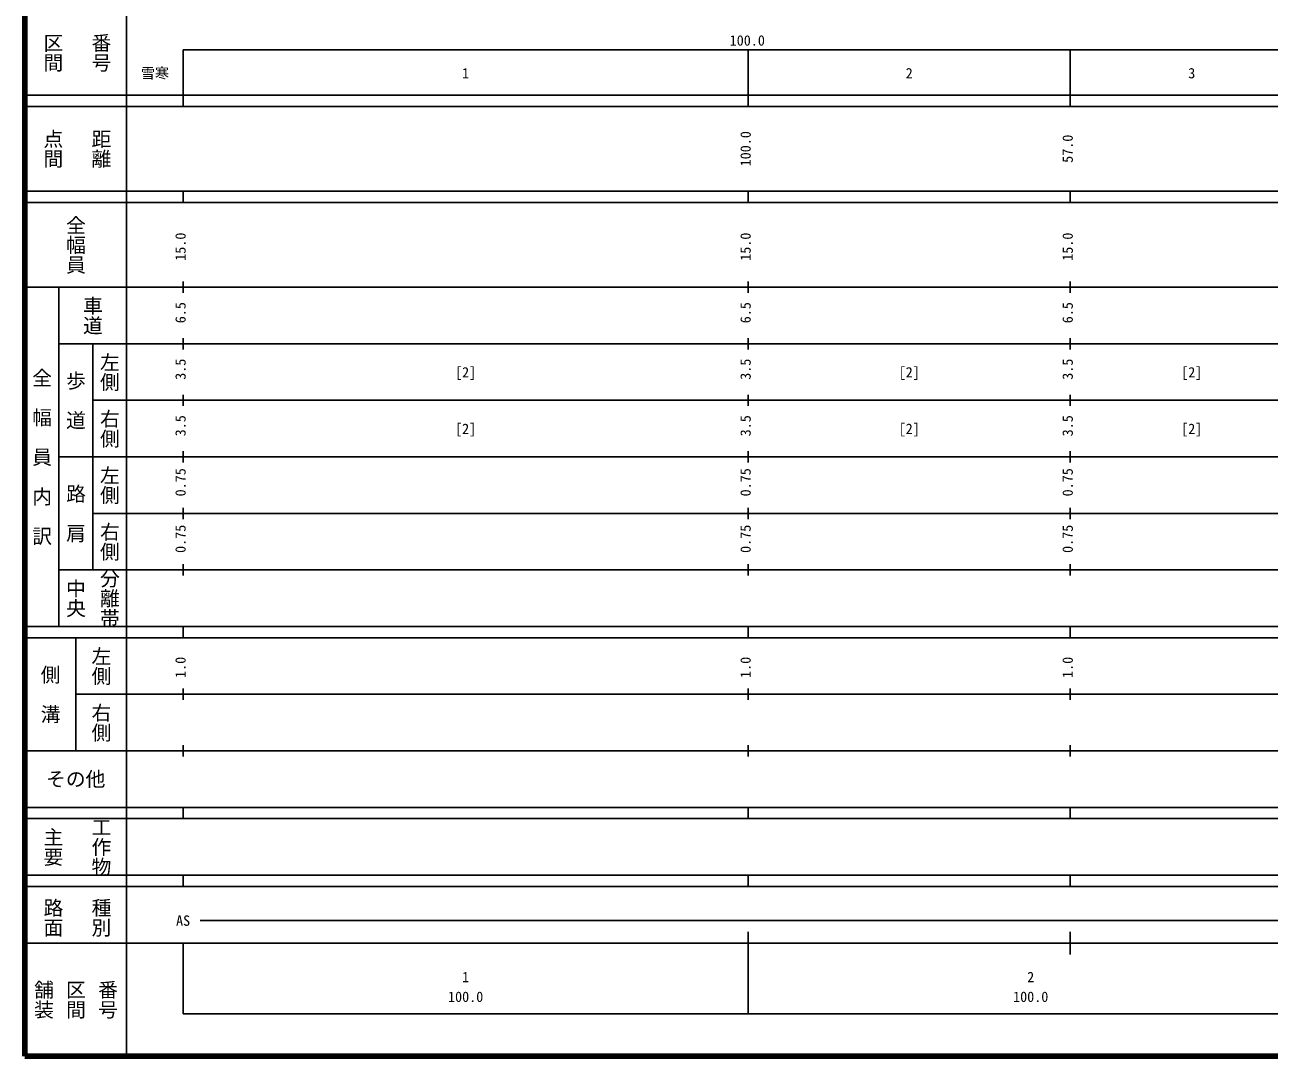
# Model space of a CAD drawing. Units: millimetres on the paper, enlarged 1000 times. Extents: x 40000 to 680000, y 20000 to 380000.
# Drawn here: x 40000 to 260190, y 20000 to 202409 of the extents above; entities that cross this region are included whole.
import ezdxf
from ezdxf.enums import TextEntityAlignment as Align

# ---------------------------------------------------------------- set-up
doc = ezdxf.new("R2010")
doc.units = ezdxf.units.MM
doc.header["$LTSCALE"] = 1000
doc.layers.add('M-TTL', color=2, linetype='Continuous', lineweight=140)
doc.layers.add('M-TTL-BAND', color=7, linetype='Continuous', lineweight=25)
doc.styles.add('@ＭＳ ゴシック', font='')
doc.styles.add('ＭＳ ゴシック', font='')
doc.styles.get('@ＭＳ ゴシック').set_extended_font_data('@MS Gothic')
doc.styles.get('ＭＳ ゴシック').set_extended_font_data('MS Gothic')

msp = doc.modelspace()

# ---------------------------------------------------------------- linework, layer by layer
at = {"layer": 'M-TTL'}
for p, q in [((40000, 380000), (40000, 20000)), ((40000, 20000), (680000, 20000))]:
    msp.add_line(p, q, dxfattribs=at)
at = {"layer": 'M-TTL-BAND'}
for p, q in [((58000, 370000), (58000, 20000)), ((68000, 198000), (579000, 198000)), ((68000, 198000), (68000, 188000)), ((168000, 188000), (168000, 198000)), ((225000, 188000), (225000, 198000)), ((40000, 190000), (579000, 190000)), ((40000, 188000), (579000, 188000)), ((40000, 173000), (579000, 173000)), ((68000, 171000), (68000, 173000)), ((168000, 171000), (168000, 173000)), ((225000, 171000), (225000, 173000)), ((40000, 171000), (579000, 171000)), ((68000, 155000), (68000, 157000)), ((168000, 155000), (168000, 157000)), ((225000, 155000), (225000, 157000)), ((40000, 156000), (579000, 156000)), ((46000, 96000), (46000, 156000)), ((46000, 146000), (579000, 146000)), ((52000, 146000), (52000, 106000)), ((68000, 145000), (68000, 147000)), ((168000, 145000), (168000, 147000)), ((225000, 145000), (225000, 147000)), ((68000, 135000), (68000, 137000)), ((168000, 135000), (168000, 137000)), ((225000, 135000), (225000, 137000)), ((52000, 136000), (579000, 136000)), ((46000, 126000), (579000, 126000)), ((68000, 125000), (68000, 127000)), ((168000, 125000), (168000, 127000)), ((225000, 125000), (225000, 127000)), ((68000, 115000), (68000, 117000)), ((168000, 115000), (168000, 117000)), ((225000, 115000), (225000, 117000)), ((52000, 116000), (579000, 116000)), ((46000, 106000), (579000, 106000)), ((68000, 105000), (68000, 107000)), ((168000, 105000), (168000, 107000)), ((225000, 105000), (225000, 107000)), ((40000, 96000), (579000, 96000)), ((68000, 94000), (68000, 96000)), ((168000, 94000), (168000, 96000)), ((225000, 94000), (225000, 96000)), ((40000, 94000), (579000, 94000)), ((49000, 94000), (49000, 74000)), ((49000, 84000), (579000, 84000)), ((68000, 83000), (68000, 85000)), ((168000, 83000), (168000, 85000)), ((225000, 83000), (225000, 85000)), ((68000, 73000), (68000, 75000)), ((168000, 73000), (168000, 75000)), ((225000, 73000), (225000, 75000)), ((40000, 74000), (579000, 74000)), ((40000, 64000), (579000, 64000)), ((68000, 62000), (68000, 64000)), ((168000, 62000), (168000, 64000)), ((225000, 62000), (225000, 64000)), ((40000, 62000), (579000, 62000)), ((40000, 52000), (579000, 52000)), ((68000, 50000), (68000, 52000)), ((168000, 50000), (168000, 52000)), ((225000, 50000), (225000, 52000)), ((40000, 50000), (579000, 50000)), ((71000, 44000), (465000, 44000)), ((168000, 27500), (168000, 42000)), ((225000, 38000), (225000, 42000)), ((40000, 40000), (579000, 40000)), ((68000, 40000), (68000, 27500)), ((68000, 27500), (579000, 27500))]:
    msp.add_line(p, q, dxfattribs=at)

# ---------------------------------------------------------------- texts
at = {"layer": 'M-TTL-BAND', "style": '@ＭＳ ゴシック'}
for s, p in [('区間', (45000, 197500)), ('番号', (53500, 197500)), ('点間', (45000, 180500)), ('距離', (53500, 180500)), ('全幅員', (49000, 163500)), ('車道', (52000, 151000)), ('左側', (55000, 141000)), ('全\u3000幅\u3000員\u3000内\u3000訳', (43000, 126000)), ('歩\u3000道', (49000, 136000)), ('右側', (55000, 131000)), ('左側', (55000, 121000)), ('路\u3000肩', (49000, 116000)), ('右側', (55000, 111000)), ('分離帯', (55000, 101000)), ('中央', (49000, 101000)), ('左側', (53500, 89000)), ('側\u3000溝', (44500, 84000)), ('右側', (53500, 79000)), ('工作物', (53500, 57000)), ('主要', (45000, 57000)), ('路面', (45000, 44500)), ('種別', (53500, 44500)), ('舗装', (43333, 30000)), ('区間', (49000, 30000)), ('番号', (54667, 30000))]:
    msp.add_text(s, height=2566, rotation=270, dxfattribs=at).set_placement(p, align=Align.MIDDLE_CENTER)
at = {"layer": 'M-TTL-BAND', "style": 'ＭＳ ゴシック'}
for s, p in [('100.0', (167844, 198195)), ('雪寒', (63017, 192405)), ('1', (118000, 192405)), ('2', (196500, 192405)), ('3', (246500, 192405)), ('[2]', (118000, 139500)), ('[2]', (196500, 139500)), ('[2]', (246500, 139500)), ('[2]', (118000, 129500)), ('[2]', (196500, 129500)), ('[2]', (246500, 129500)), ('AS', (68000, 42500)), ('1', (118000, 32523)), ('2', (218000, 32523)), ('100.0', (118000, 29033)), ('100.0', (218000, 29033))]:
    msp.add_text(s, height=1833, dxfattribs=at).set_placement(p, align=Align.BOTTOM_CENTER)
for s, p in [('100.0', (169000, 180500)), ('57.0', (226000, 180500)), ('15.0', (69000, 163174)), ('15.0', (169000, 163174)), ('15.0', (226000, 163174)), ('6.5', (69000, 151500)), ('6.5', (169000, 151500)), ('6.5', (226000, 151500)), ('3.5', (69000, 141500)), ('3.5', (169000, 141500)), ('3.5', (226000, 141500)), ('3.5', (69000, 131500)), ('3.5', (169000, 131500)), ('3.5', (226000, 131500)), ('0.75', (69000, 121500)), ('0.75', (169000, 121500)), ('0.75', (226000, 121500)), ('0.75', (69000, 111500)), ('0.75', (169000, 111500)), ('0.75', (226000, 111500)), ('1.0', (69000, 88764)), ('1.0', (169000, 88764)), ('1.0', (226000, 88764))]:
    msp.add_text(s, height=1833, rotation=90, dxfattribs=at).set_placement(p, align=Align.BOTTOM_CENTER)
msp.add_text('その他', height=2566, dxfattribs=at).set_placement((49000, 69000), align=Align.MIDDLE_CENTER)

doc.saveas('drawing.dxf')
